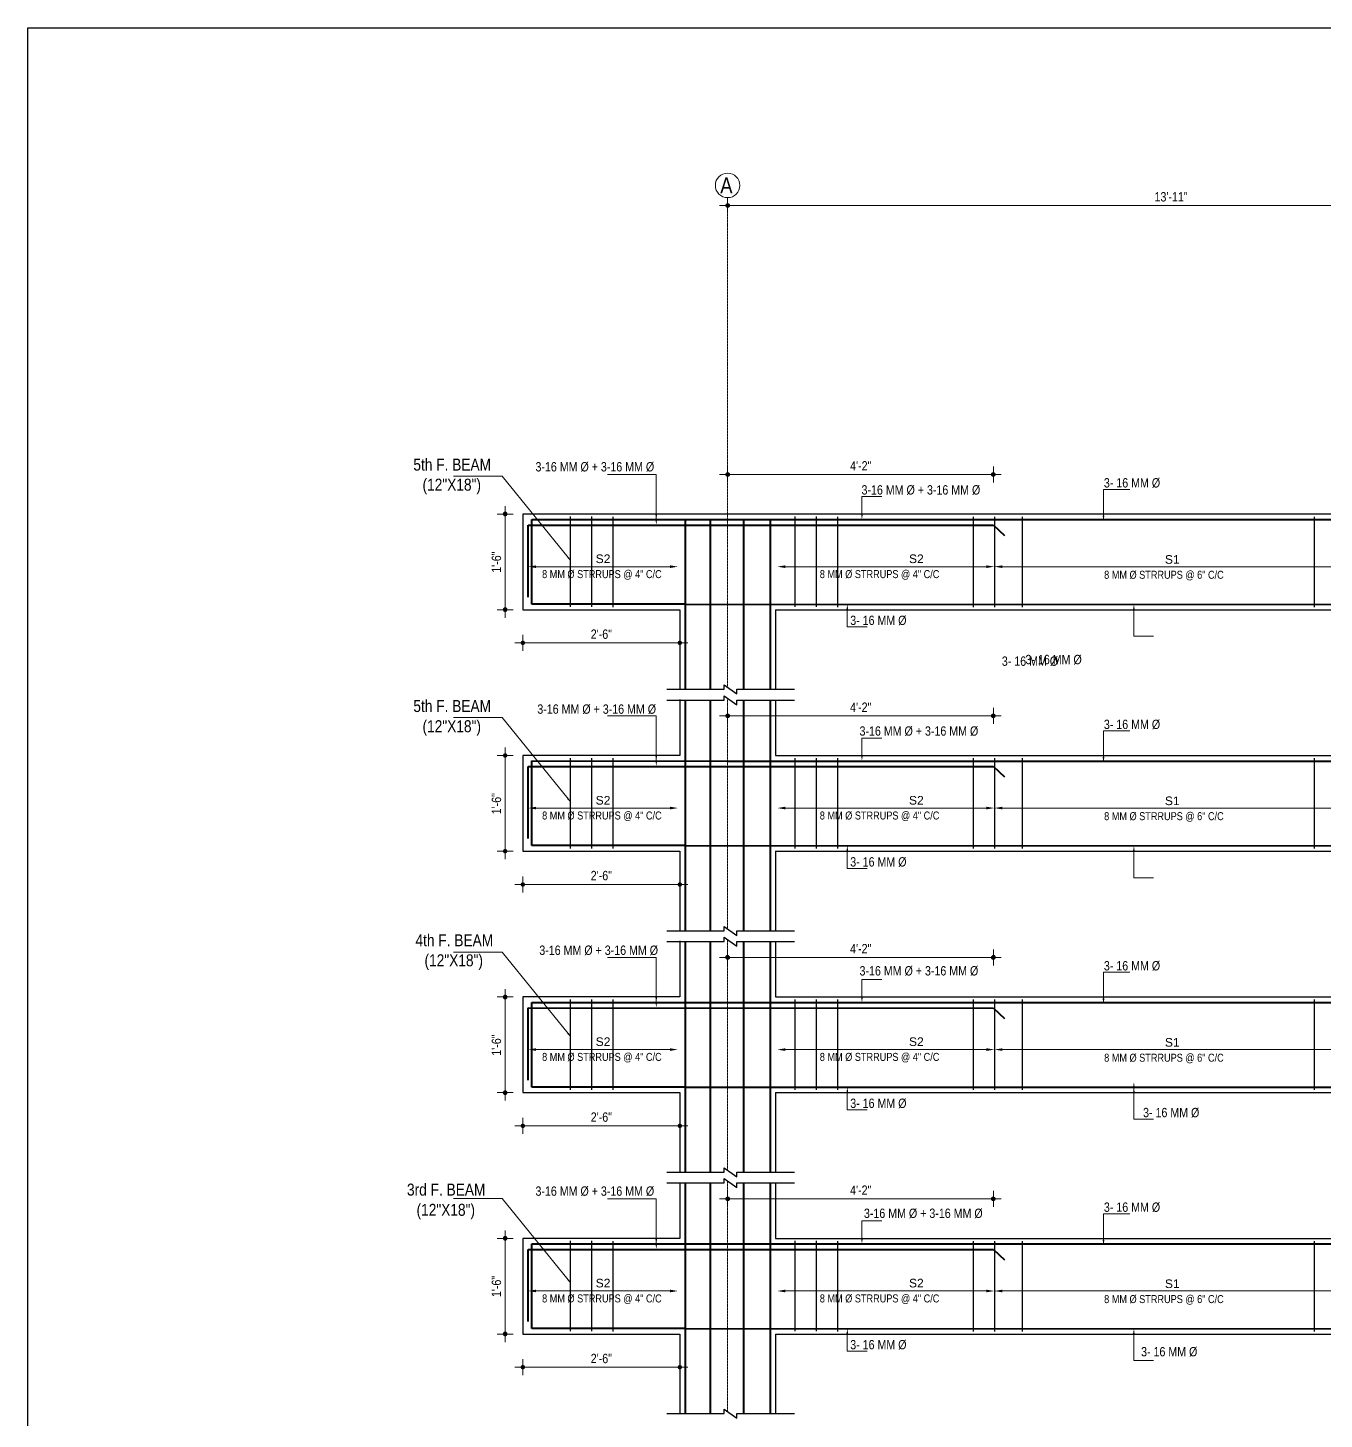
# Model space of a CAD drawing. Header units: inches. Extents: x 57837 to 133168, y 6972 to 27776.
# Drawn here: x 65792 to 66768, y 8916 to 9963 of the extents above; entities that cross this region are included whole.
import ezdxf

# ---------------------------------------------------------------- set-up
doc = ezdxf.new("R2010")
doc.units = ezdxf.units.IN
doc.header["$MEASUREMENT"] = 0
doc.linetypes.add('CENTER', pattern=[2, 1.25, -0.25, 0.25, -0.25])
doc.linetypes.add('CENTER2', pattern=[1.125, 0.75, -0.125, 0.125, -0.125])
for name, color, linetype, lineweight in [('CENTER', 9, 'CENTER', 5), ('DIM', 2, 'Continuous', 13), ('ROD', 1, 'Continuous', 40), ('STIRRUPS', 4, 'Continuous', 30)]:
    doc.layers.add(name, color=color, linetype=linetype, lineweight=lineweight)
for name, color, linetype in [('elevation', 3, 'Continuous'), ('text', 255, 'Continuous'), ('walls', 32, 'Continuous')]:
    doc.layers.add(name, color=color, linetype=linetype)
doc.styles.add('Arial', font='arial.ttf', dxfattribs={"height": 6.5})
doc.styles.get("Standard").update_dxf_attribs({"font": 'ARIALN.TTF', "height": 7})

msp = doc.modelspace()

# ---------------------------------------------------------------- hatches: boundary and pattern name
at = {"lineweight": 13}
h = msp.add_hatch(color=256, dxfattribs=at)
edge = h.paths.add_edge_path()
edge.add_arc((66318.7, 9829.4), 1.42, 0, 360)
h = msp.add_hatch(color=256, dxfattribs=at)
edge = h.paths.add_edge_path()
edge.add_arc((66318.7, 9627), 1.42, 0, 360)
h = msp.add_hatch(color=256, dxfattribs=at)
edge = h.paths.add_edge_path()
edge.add_arc((66518.7, 9627), 1.42, 0, 360)
h = msp.add_hatch(color=256, dxfattribs=at)
edge = h.paths.add_edge_path()
edge.add_arc((66151.3, 9597.2), 1.42, 0, 360)
h = msp.add_hatch(color=256, dxfattribs=at)
edge = h.paths.add_edge_path()
edge.add_arc((66151.3, 9525.2), 1.42, 0, 360)
h = msp.add_hatch(color=256, dxfattribs=at)
edge = h.paths.add_edge_path()
edge.add_arc((66164.6, 9500.2), 1.42, 0, 360)
h = msp.add_hatch(color=256, dxfattribs=at)
edge = h.paths.add_edge_path()
edge.add_arc((66282.7, 9500.2), 1.42, 0, 360)
h = msp.add_hatch(color=256, dxfattribs=at)
edge = h.paths.add_edge_path()
edge.add_arc((66318.7, 9445.3), 1.42, 0, 360)
h = msp.add_hatch(color=256, dxfattribs=at)
edge = h.paths.add_edge_path()
edge.add_arc((66518.7, 9445.3), 1.42, 0, 360)
h = msp.add_hatch(color=256, dxfattribs=at)
edge = h.paths.add_edge_path()
edge.add_arc((66151.3, 9415.5), 1.42, 0, 360)
h = msp.add_hatch(color=256, dxfattribs=at)
edge = h.paths.add_edge_path()
edge.add_arc((66151.3, 9343.5), 1.42, 0, 360)
h = msp.add_hatch(color=256, dxfattribs=at)
edge = h.paths.add_edge_path()
edge.add_arc((66164.6, 9318.4), 1.42, 0, 360)
h = msp.add_hatch(color=256, dxfattribs=at)
edge = h.paths.add_edge_path()
edge.add_arc((66282.7, 9318.4), 1.42, 0, 360)
h = msp.add_hatch(color=256, dxfattribs=at)
edge = h.paths.add_edge_path()
edge.add_arc((66318.7, 9263.5), 1.42, 0, 360)
h = msp.add_hatch(color=256, dxfattribs=at)
edge = h.paths.add_edge_path()
edge.add_arc((66518.7, 9263.5), 1.42, 0, 360)
h = msp.add_hatch(color=256, dxfattribs=at)
edge = h.paths.add_edge_path()
edge.add_arc((66151.3, 9233.7), 1.42, 0, 360)
h = msp.add_hatch(color=256, dxfattribs=at)
edge = h.paths.add_edge_path()
edge.add_arc((66151.3, 9161.7), 1.42, 0, 360)
h = msp.add_hatch(color=256, dxfattribs=at)
edge = h.paths.add_edge_path()
edge.add_arc((66164.6, 9136.7), 1.42, 0, 360)
h = msp.add_hatch(color=256, dxfattribs=at)
edge = h.paths.add_edge_path()
edge.add_arc((66282.7, 9136.7), 1.42, 0, 360)
h = msp.add_hatch(color=256, dxfattribs=at)
edge = h.paths.add_edge_path()
edge.add_arc((66318.7, 9081.8), 1.42, 0, 360)
h = msp.add_hatch(color=256, dxfattribs=at)
edge = h.paths.add_edge_path()
edge.add_arc((66518.7, 9081.8), 1.42, 0, 360)
h = msp.add_hatch(color=256, dxfattribs=at)
edge = h.paths.add_edge_path()
edge.add_arc((66151.3, 9052), 1.42, 0, 360)
h = msp.add_hatch(color=256, dxfattribs=at)
edge = h.paths.add_edge_path()
edge.add_arc((66151.3, 8980), 1.42, 0, 360)
h = msp.add_hatch(color=256, dxfattribs=at)
edge = h.paths.add_edge_path()
edge.add_arc((66164.6, 8955), 1.42, 0, 360)
h = msp.add_hatch(color=256, dxfattribs=at)
edge = h.paths.add_edge_path()
edge.add_arc((66282.7, 8955), 1.42, 0, 360)

# ---------------------------------------------------------------- linework, layer by layer
at = {"color": 1}
for p, q in [((65792, 7848.4), (65792, 9963.2)), ((65792, 9963.2), (68482, 9963.2))]:
    msp.add_line(p, q, dxfattribs=at)
at = {"lineweight": 13}
for p, q in [((66318.7, 9823.4), (66318.7, 9835.4)), ((66324.7, 9829.4), (66312.7, 9829.4)), ((66324.7, 9627), (66312.7, 9627)), ((66318.7, 9621), (66318.7, 9633)), ((66512.7, 9627), (66524.7, 9627)), ((66518.7, 9633), (66518.7, 9621)), ((66145.3, 9597.2), (66157.3, 9597.2)), ((66151.3, 9591.2), (66151.3, 9603.2)), ((66151.3, 9531.2), (66151.3, 9519.2)), ((66157.3, 9525.2), (66145.3, 9525.2)), ((66170.6, 9500.2), (66158.6, 9500.2)), ((66164.6, 9494.2), (66164.6, 9506.2)), ((66276.7, 9500.2), (66288.7, 9500.2)), ((66282.7, 9506.2), (66282.7, 9494.2)), ((66318.7, 9439.3), (66318.7, 9451.3)), ((66518.7, 9451.3), (66518.7, 9439.3)), ((66324.7, 9445.3), (66312.7, 9445.3)), ((66512.7, 9445.3), (66524.7, 9445.3)), ((66145.3, 9415.5), (66157.3, 9415.5)), ((66151.3, 9409.5), (66151.3, 9421.5)), ((66157.3, 9343.5), (66145.3, 9343.5)), ((66151.3, 9349.5), (66151.3, 9337.5)), ((66164.6, 9312.4), (66164.6, 9324.4)), ((66282.7, 9324.4), (66282.7, 9312.4)), ((66170.6, 9318.4), (66158.6, 9318.4)), ((66276.7, 9318.4), (66288.7, 9318.4)), ((66318.7, 9257.5), (66318.7, 9269.5)), ((66518.7, 9269.5), (66518.7, 9257.5)), ((66324.7, 9263.5), (66312.7, 9263.5)), ((66512.7, 9263.5), (66524.7, 9263.5)), ((66151.3, 9227.7), (66151.3, 9239.7)), ((66145.3, 9233.7), (66157.3, 9233.7)), ((66151.3, 9167.7), (66151.3, 9155.7)), ((66157.3, 9161.7), (66145.3, 9161.7)), ((66164.6, 9130.7), (66164.6, 9142.7)), ((66282.7, 9142.7), (66282.7, 9130.7)), ((66170.6, 9136.7), (66158.6, 9136.7)), ((66276.7, 9136.7), (66288.7, 9136.7)), ((66324.7, 9081.8), (66312.7, 9081.8)), ((66318.7, 9075.8), (66318.7, 9087.8)), ((66512.7, 9081.8), (66524.7, 9081.8)), ((66518.7, 9087.8), (66518.7, 9075.8)), ((66145.3, 9052), (66157.3, 9052)), ((66151.3, 9046), (66151.3, 9058)), ((66151.3, 8986), (66151.3, 8974)), ((66157.3, 8980), (66145.3, 8980)), ((66170.6, 8955), (66158.6, 8955)), ((66164.6, 8949), (66164.6, 8961)), ((66276.7, 8955), (66288.7, 8955)), ((66282.7, 8961), (66282.7, 8949))]:
    msp.add_line(p, q, dxfattribs=at)
for p, q in [((66282.7, 9597.2), (66164.6, 9597.2)), ((66164.6, 9597.2), (66164.6, 9525.2)), ((66950.7, 9597.2), (66282.7, 9597.2)), ((66282.7, 9597.2), (66282.7, 9597.2)), ((66164.6, 9525.2), (66282.7, 9525.2)), ((66282.7, 9525.2), (66282.7, 9465.3)), ((66354.7, 9525.2), (66950.7, 9525.2)), ((66354.7, 9525.2), (66354.7, 9465.3)), ((66282.7, 9457.6), (66282.7, 9415.5)), ((66282.7, 9457.6), (66282.7, 9415.5)), ((66282.7, 9457.2), (66282.7, 9415.5)), ((66354.7, 9457.2), (66354.7, 9415.5)), ((66282.7, 9415.5), (66164.6, 9415.5)), ((66164.6, 9415.5), (66164.6, 9343.5)), ((66354.7, 9415.5), (66402.6, 9415.5)), ((66402.6, 9415.5), (66950.7, 9415.5)), ((66164.6, 9343.5), (66282.7, 9343.5)), ((66282.7, 9343.5), (66282.7, 9283.6)), ((66354.7, 9343.5), (66950.7, 9343.5)), ((66354.7, 9343.5), (66354.7, 9283.6)), ((66282.7, 9275.9), (66282.7, 9233.7)), ((66282.7, 9275.9), (66282.7, 9233.7)), ((66282.7, 9275.5), (66282.7, 9233.7)), ((66354.7, 9275.5), (66354.7, 9233.7)), ((66282.7, 9233.7), (66164.6, 9233.7)), ((66164.6, 9233.7), (66164.6, 9161.7)), ((66354.7, 9233.7), (66402.6, 9233.7)), ((66402.6, 9233.7), (66950.7, 9233.7)), ((66164.6, 9161.7), (66282.7, 9161.7)), ((66282.7, 9161.7), (66282.7, 9101.9)), ((66354.7, 9161.7), (66950.7, 9161.7)), ((66354.7, 9161.7), (66354.7, 9101.9)), ((66282.7, 9094.1), (66282.7, 9052)), ((66282.7, 9094.1), (66282.7, 9052)), ((66282.7, 9093.7), (66282.7, 9052)), ((66354.7, 9093.7), (66354.7, 9052)), ((66282.7, 9052), (66164.6, 9052)), ((66164.6, 9052), (66164.6, 8980)), ((66354.7, 9052), (66402.6, 9052)), ((66402.6, 9052), (66950.7, 9052)), ((66164.6, 8980), (66282.7, 8980)), ((66282.7, 8980), (66282.7, 8920.1)), ((66354.7, 8980), (66950.7, 8980)), ((66354.7, 8980), (66354.7, 8920.1))]:
    msp.add_line(p, q)
for centre in [(66318.7, 9829.4), (66318.7, 9627), (66518.7, 9627), (66151.3, 9597.2), (66151.3, 9525.2), (66164.6, 9500.2), (66282.7, 9500.2), (66318.7, 9445.3), (66518.7, 9445.3), (66151.3, 9415.5), (66151.3, 9343.5), (66164.6, 9318.4), (66282.7, 9318.4), (66318.7, 9263.5), (66518.7, 9263.5), (66151.3, 9233.7), (66151.3, 9161.7), (66164.6, 9136.7), (66282.7, 9136.7), (66318.7, 9081.8), (66518.7, 9081.8), (66151.3, 9052), (66151.3, 8980), (66164.6, 8955), (66282.7, 8955)]:
    msp.add_circle(centre, 1.42, dxfattribs=at)
at = {"layer": 'CENTER', "linetype": 'CENTER2', "lineweight": 5}
for p, q in [((66318.7, 9835.4), (66318.7, 9466.7)), ((66318.7, 9458.6), (66318.7, 9285)), ((66318.7, 9276.8), (66318.7, 9103.2)), ((66318.7, 9095.1), (66318.7, 8921.5))]:
    msp.add_line(p, q, dxfattribs=at)
at = {"layer": 'DIM'}
for p, q in [((66322.7, 9829.4), (66982.7, 9829.4)), ((66322.7, 9627), (66514.7, 9627)), ((66151.3, 9593.2), (66151.3, 9529.2)), ((66278.7, 9500.2), (66168.6, 9500.2)), ((66322.7, 9445.3), (66514.7, 9445.3)), ((66151.3, 9411.5), (66151.3, 9347.5)), ((66278.7, 9318.4), (66168.6, 9318.4)), ((66322.7, 9263.5), (66514.7, 9263.5)), ((66151.3, 9229.7), (66151.3, 9165.7)), ((66278.7, 9136.7), (66168.6, 9136.7)), ((66322.7, 9081.8), (66514.7, 9081.8)), ((66151.3, 9048), (66151.3, 8984)), ((66278.7, 8955), (66168.6, 8955))]:
    msp.add_line(p, q, dxfattribs=at)
at = {"layer": 'DIM', "ltscale": 3}
for p, q in [((66149.1, 9625.8), (66112.4, 9625.8)), ((66198.6, 9564.5), (66149.1, 9625.8)), ((66265, 9627), (66228.4, 9627)), ((66265, 9627), (66228.4, 9627)), ((66265, 9593.2), (66265, 9627)), ((66265, 9597), (66265, 9627)), ((66408.8, 9525.2), (66408.8, 9512.2)), ((66408.8, 9512.2), (66423.7, 9512.2)), ((66149.1, 9444), (66112.4, 9444)), ((66198.6, 9382.8), (66149.1, 9444)), ((66265, 9445.3), (66228.4, 9445.3)), ((66265, 9445.3), (66228.4, 9445.3)), ((66265, 9411.5), (66265, 9445.3)), ((66265, 9415.3), (66265, 9445.3)), ((66408.8, 9343.5), (66408.8, 9330.5)), ((66408.8, 9330.5), (66423.7, 9330.5)), ((66149.1, 9267.5), (66112.4, 9267.5)), ((66198.6, 9206.3), (66149.1, 9267.5)), ((66265, 9263.5), (66228.4, 9263.5)), ((66265, 9263.5), (66228.4, 9263.5)), ((66265, 9229.8), (66265, 9263.5)), ((66265, 9233.6), (66265, 9263.5)), ((66408.8, 9161.8), (66408.8, 9148.7)), ((66408.8, 9148.7), (66423.7, 9148.7)), ((66149.1, 9082), (66112.4, 9082)), ((66198.6, 9020.8), (66149.1, 9082)), ((66265, 9081.8), (66228.4, 9081.8)), ((66265, 9081.8), (66228.4, 9081.8)), ((66265, 9048), (66265, 9081.8)), ((66265, 9051.8), (66265, 9081.8)), ((66408.8, 8980), (66408.8, 8967)), ((66408.8, 8967), (66423.7, 8967))]:
    msp.add_line(p, q, dxfattribs=at)
at = {"layer": 'DIM', "lineweight": 13}
for p, q in [((66601.6, 9596.1), (66601.6, 9615.8)), ((66601.6, 9615.8), (66621.5, 9615.8)), ((66601.6, 9414.4), (66601.6, 9434.1)), ((66601.6, 9434.1), (66621.5, 9434.1)), ((66601.6, 9232.6), (66601.6, 9252.3)), ((66601.6, 9252.3), (66621.5, 9252.3)), ((66601.6, 9050.9), (66601.6, 9070.6)), ((66601.6, 9070.6), (66621.5, 9070.6))]:
    msp.add_line(p, q, dxfattribs=at)
at = {"layer": 'DIM', "ltscale": 3, "extrusion": (0, 0, -1)}
for p, q in [((66419.8, 9597.3), (66419.8, 9610.3)), ((66419.8, 9610.3), (66434.7, 9610.3)), ((66624.5, 9525.2), (66624.5, 9505.2)), ((66624.5, 9505.2), (66639.3, 9505.2)), ((66419.8, 9415.6), (66419.8, 9428.6)), ((66419.8, 9428.6), (66434.7, 9428.6)), ((66624.5, 9343.5), (66624.5, 9323.5)), ((66624.5, 9323.5), (66639.3, 9323.5)), ((66419.8, 9233.8), (66419.8, 9246.8)), ((66419.8, 9246.8), (66434.7, 9246.8)), ((66624.5, 9165.7), (66624.5, 9141.7)), ((66624.5, 9161.8), (66624.5, 9141.7)), ((66624.5, 9141.7), (66639.3, 9141.7)), ((66624.5, 9141.7), (66639.3, 9141.7)), ((66419.8, 9052.1), (66419.8, 9065.1)), ((66419.8, 9065.1), (66434.7, 9065.1)), ((66624.5, 8980), (66624.5, 8960)), ((66624.5, 8960), (66639.3, 8960))]:
    msp.add_line(p, q, dxfattribs=at)
at = {"layer": 'DIM', "lineweight": 9}
for p, q in [((66275.3, 9557.6), (66174.6, 9557.6)), ((66362.1, 9557.6), (66513.5, 9557.6)), ((66525.5, 9557.6), (66780, 9557.6)), ((66275.3, 9375.9), (66174.6, 9375.9)), ((66362.1, 9375.9), (66513.5, 9375.9)), ((66525.5, 9375.9), (66780, 9375.9)), ((66275.3, 9194.1), (66174.6, 9194.1)), ((66362.1, 9194.1), (66513.5, 9194.1)), ((66525.5, 9194.1), (66780, 9194.1)), ((66275.3, 9012.4), (66174.6, 9012.4)), ((66362.1, 9012.4), (66513.5, 9012.4)), ((66525.5, 9012.4), (66780, 9012.4))]:
    msp.add_line(p, q, dxfattribs=at)
at = {"layer": 'DIM'}
msp.add_circle((66318.7, 9844.6), 9.23, dxfattribs=at)
at = {"layer": 'DIM', "ltscale": 3}
for points in [[(66265.7, 9597), (66265, 9593), (66264.3, 9597)], [(66265.7, 9593.2), (66265, 9589.2), (66264.4, 9593.2)], [(66199.1, 9564.9), (66201.1, 9561.4), (66198.1, 9564.1)], [(66408.1, 9525.2), (66408.8, 9529.2), (66409.5, 9525.2)], [(66265.7, 9415.3), (66265, 9411.3), (66264.3, 9415.3)], [(66265.7, 9411.5), (66265, 9407.5), (66264.4, 9411.5)], [(66199.1, 9383.2), (66201.1, 9379.7), (66198.1, 9382.4)], [(66408.1, 9343.5), (66408.8, 9347.5), (66409.5, 9343.5)], [(66265.7, 9233.6), (66265, 9229.6), (66264.3, 9233.6)], [(66265.7, 9229.8), (66265, 9225.8), (66264.4, 9229.8)], [(66199.1, 9206.7), (66201.1, 9203.2), (66198.1, 9205.9)], [(66408.1, 9161.8), (66408.8, 9165.8), (66409.5, 9161.8)], [(66265.7, 9051.8), (66265, 9047.8), (66264.3, 9051.8)], [(66265.7, 9048), (66265, 9044), (66264.4, 9048)], [(66199.1, 9021.2), (66201.1, 9017.7), (66198.1, 9020.4)], [(66408.1, 8980), (66408.8, 8984), (66409.5, 8980)]]:
    msp.add_solid(points, dxfattribs=at)
at = {"layer": 'DIM', "ltscale": 3, "extrusion": (0, 0, -1)}
for points in [[(-66419.1, 9597.3), (-66419.8, 9593.3), (-66420.5, 9597.3)], [(-66625.1, 9525.2), (-66624.5, 9529.2), (-66623.8, 9525.2)], [(-66419.1, 9415.6), (-66419.8, 9411.6), (-66420.5, 9415.6)], [(-66625.1, 9343.5), (-66624.5, 9347.5), (-66623.8, 9343.5)], [(-66419.1, 9233.8), (-66419.8, 9229.8), (-66420.5, 9233.8)], [(-66625.1, 9165.7), (-66624.5, 9169.7), (-66623.8, 9165.7)], [(-66625.1, 9161.8), (-66624.5, 9165.8), (-66623.8, 9161.8)], [(-66419.1, 9052.1), (-66419.8, 9048.1), (-66420.5, 9052.1)], [(-66625.1, 8980), (-66624.5, 8984), (-66623.8, 8980)]]:
    msp.add_solid(points, dxfattribs=at)
at = {"layer": 'DIM', "lineweight": 13}
for points in [[(66602.3, 9596.1), (66601.6, 9592.1), (66600.9, 9596.1)], [(66602.3, 9414.4), (66601.6, 9410.4), (66600.9, 9414.4)], [(66602.3, 9232.6), (66601.6, 9228.6), (66600.9, 9232.6)], [(66602.3, 9050.9), (66601.6, 9046.9), (66600.9, 9050.9)]]:
    msp.add_solid(points, dxfattribs=at)
at = {"layer": 'DIM'}
for points in [[(66174.6, 9558.6), (66174.6, 9556.6), (66168.6, 9557.6)], [(66275.3, 9558.6), (66275.3, 9556.6), (66281.3, 9557.6)], [(66362.1, 9558.6), (66362.1, 9556.6), (66356.1, 9557.6)], [(66513.5, 9558.6), (66513.5, 9556.6), (66519.5, 9557.6)], [(66525.5, 9558.6), (66525.5, 9556.6), (66519.5, 9557.6)], [(66174.6, 9376.9), (66174.6, 9374.9), (66168.6, 9375.9)], [(66275.3, 9376.9), (66275.3, 9374.9), (66281.3, 9375.9)], [(66362.1, 9376.9), (66362.1, 9374.9), (66356.1, 9375.9)], [(66513.5, 9376.9), (66513.5, 9374.9), (66519.5, 9375.9)], [(66525.5, 9376.9), (66525.5, 9374.9), (66519.5, 9375.9)], [(66174.6, 9195.1), (66174.6, 9193.1), (66168.6, 9194.1)], [(66275.3, 9195.1), (66275.3, 9193.1), (66281.3, 9194.1)], [(66362.1, 9195.1), (66362.1, 9193.1), (66356.1, 9194.1)], [(66513.5, 9195.1), (66513.5, 9193.1), (66519.5, 9194.1)], [(66525.5, 9195.1), (66525.5, 9193.1), (66519.5, 9194.1)], [(66174.6, 9013.4), (66174.6, 9011.4), (66168.6, 9012.4)], [(66275.3, 9013.4), (66275.3, 9011.4), (66281.3, 9012.4)], [(66362.1, 9013.4), (66362.1, 9011.4), (66356.1, 9012.4)], [(66513.5, 9013.4), (66513.5, 9011.4), (66519.5, 9012.4)], [(66525.5, 9013.4), (66525.5, 9011.4), (66519.5, 9012.4)]]:
    msp.add_solid(points, dxfattribs=at)
at = {"layer": 'elevation'}
for p, q in [((66282.7, 9457.2), (66282.7, 9415.5)), ((66282.7, 9275.5), (66282.7, 9233.7)), ((66282.7, 9093.7), (66282.7, 9052))]:
    msp.add_line(p, q, dxfattribs=at)
at = {"layer": 'ROD'}
for p, q in [((66171.3, 9529.3), (66171.3, 9593.1)), ((66171.3, 9593.1), (66518.7, 9593.1)), ((66286.7, 9593.1), (66286.7, 9465.3)), ((66305.6, 9593.1), (66305.6, 9465.4)), ((66318.7, 9593.1), (66986.7, 9593)), ((66330.6, 9593.1), (66330.6, 9465.4)), ((66350.7, 9593.1), (66350.7, 9465.3)), ((66518.7, 9593.1), (66518.7, 9593.1)), ((66168.6, 9534.7), (66168.6, 9588.9)), ((66168.6, 9588.9), (66518.8, 9588.9)), ((66518.8, 9588.9), (66527.1, 9581)), ((66286.7, 9529.3), (66171.3, 9529.3)), ((66286.7, 9529.3), (66986.7, 9529.2)), ((66286.7, 9457.2), (66286.7, 9283.6)), ((66305.6, 9457.3), (66305.6, 9283.7)), ((66330.6, 9457.3), (66330.6, 9283.7)), ((66350.7, 9457.2), (66350.7, 9283.6)), ((66168.6, 9352.9), (66168.6, 9407.2)), ((66168.6, 9407.2), (66518.8, 9407.2)), ((66171.3, 9347.6), (66171.3, 9411.4)), ((66171.3, 9411.4), (66518.7, 9411.3)), ((66292.4, 9411.3), (66292.4, 9411.3)), ((66318.7, 9411.3), (66986.7, 9411.3)), ((66518.7, 9411.3), (66518.7, 9411.3)), ((66518.8, 9407.2), (66527.1, 9399.3)), ((66286.7, 9347.6), (66171.3, 9347.6)), ((66286.7, 9347.6), (66986.7, 9347.4)), ((66286.7, 9275.5), (66286.7, 9101.9)), ((66305.6, 9275.6), (66305.6, 9102)), ((66330.6, 9275.6), (66330.6, 9102)), ((66350.7, 9275.5), (66350.7, 9101.9)), ((66171.3, 9165.9), (66171.3, 9229.6)), ((66171.3, 9229.6), (66518.7, 9229.6)), ((66292.4, 9229.6), (66292.4, 9229.6)), ((66318.7, 9229.6), (66986.7, 9229.5)), ((66518.7, 9229.6), (66518.7, 9229.6)), ((66168.6, 9171.2), (66168.6, 9225.5)), ((66168.6, 9225.5), (66518.8, 9225.4)), ((66518.8, 9225.4), (66527.1, 9217.5)), ((66286.7, 9165.9), (66171.3, 9165.9)), ((66286.7, 9165.9), (66986.7, 9165.7)), ((66286.7, 9093.7), (66286.7, 8920.1)), ((66305.6, 9093.8), (66305.6, 8920.2)), ((66330.6, 9093.8), (66330.6, 8920.2)), ((66350.7, 9093.7), (66350.7, 8920.1)), ((66168.6, 8989.5), (66168.6, 9043.7)), ((66168.6, 9043.7), (66518.8, 9043.7)), ((66171.3, 8984.1), (66171.3, 9047.9)), ((66171.3, 9047.9), (66518.7, 9047.8)), ((66292.4, 9047.9), (66292.4, 9047.9)), ((66318.7, 9047.9), (66986.7, 9047.8)), ((66518.7, 9047.8), (66518.7, 9047.8)), ((66518.8, 9043.7), (66527.1, 9035.8)), ((66286.7, 8984.1), (66171.3, 8984.1)), ((66286.7, 8984.1), (66986.7, 8984))]:
    msp.add_line(p, q, dxfattribs=at)
at = {"layer": 'STIRRUPS'}
for p, q in [((66200.3, 9595.3), (66200.3, 9527.3)), ((66216.3, 9595.3), (66216.3, 9527.3)), ((66232.3, 9595.2), (66232.3, 9527.2)), ((66369.3, 9595.3), (66369.3, 9527.3)), ((66385.3, 9595.3), (66385.3, 9527.3)), ((66401.3, 9595.2), (66401.3, 9527.2)), ((66503.5, 9595.2), (66503.5, 9527.2)), ((66503.5, 9595.2), (66503.5, 9527.2)), ((66503.5, 9595.2), (66503.5, 9527.2)), ((66519.5, 9595.2), (66519.5, 9527.2)), ((66519.5, 9595.2), (66519.5, 9527.2)), ((66540.5, 9595.2), (66540.5, 9527.2)), ((66760.1, 9595.2), (66760.1, 9527.2)), ((66200.3, 9413.5), (66200.3, 9345.5)), ((66216.3, 9413.5), (66216.3, 9345.5)), ((66232.3, 9413.5), (66232.3, 9345.5)), ((66369.3, 9413.5), (66369.3, 9345.5)), ((66385.3, 9413.5), (66385.3, 9345.5)), ((66401.3, 9413.5), (66401.3, 9345.5)), ((66503.5, 9413.5), (66503.5, 9345.5)), ((66503.5, 9413.5), (66503.5, 9345.5)), ((66503.5, 9413.5), (66503.5, 9345.5)), ((66519.5, 9413.5), (66519.5, 9345.5)), ((66519.5, 9413.5), (66519.5, 9345.5)), ((66540.5, 9413.5), (66540.5, 9345.5)), ((66760.1, 9413.5), (66760.1, 9345.5)), ((66200.3, 9231.8), (66200.3, 9163.8)), ((66216.3, 9231.8), (66216.3, 9163.8)), ((66232.3, 9231.8), (66232.3, 9163.8)), ((66369.3, 9231.8), (66369.3, 9163.8)), ((66385.3, 9231.8), (66385.3, 9163.8)), ((66401.3, 9231.8), (66401.3, 9163.8)), ((66503.5, 9231.8), (66503.5, 9163.8)), ((66503.5, 9231.8), (66503.5, 9163.8)), ((66503.5, 9231.8), (66503.5, 9163.8)), ((66519.5, 9231.8), (66519.5, 9163.8)), ((66519.5, 9231.8), (66519.5, 9163.8)), ((66540.5, 9231.8), (66540.5, 9163.8)), ((66760.1, 9231.8), (66760.1, 9163.8)), ((66200.3, 9050.1), (66200.3, 8982.1)), ((66216.3, 9050.1), (66216.3, 8982.1)), ((66232.3, 9050), (66232.3, 8982)), ((66369.3, 9050.1), (66369.3, 8982.1)), ((66385.3, 9050.1), (66385.3, 8982.1)), ((66401.3, 9050), (66401.3, 8982)), ((66503.5, 9050), (66503.5, 8982)), ((66503.5, 9050), (66503.5, 8982)), ((66503.5, 9050), (66503.5, 8982)), ((66519.5, 9050), (66519.5, 8982)), ((66519.5, 9050), (66519.5, 8982)), ((66540.5, 9050), (66540.5, 8982)), ((66760.1, 9050), (66760.1, 8982))]:
    msp.add_line(p, q, dxfattribs=at)
at = {"layer": 'walls', "color": 6}
for p, q in [((66316.1, 9465.3), (66316.1, 9468.6)), ((66316.1, 9468.6), (66325.6, 9461.8)), ((66273, 9465.3), (66316.1, 9465.3)), ((66273, 9457.2), (66316.1, 9457.2)), ((66316.1, 9457.2), (66316.1, 9460.5)), ((66316.1, 9460.5), (66325.6, 9453.7)), ((66325.6, 9461.8), (66325.6, 9465.3)), ((66325.6, 9465.3), (66369.1, 9465.3)), ((66325.6, 9453.7), (66325.6, 9457.2)), ((66325.6, 9457.2), (66369.1, 9457.2)), ((66273, 9283.6), (66316.1, 9283.6)), ((66316.1, 9283.6), (66316.1, 9286.8)), ((66316.1, 9286.8), (66325.6, 9280)), ((66325.6, 9280), (66325.6, 9283.6)), ((66325.6, 9283.6), (66369.1, 9283.6)), ((66273, 9275.5), (66316.1, 9275.5)), ((66316.1, 9275.5), (66316.1, 9278.7)), ((66316.1, 9278.7), (66325.6, 9271.9)), ((66325.6, 9271.9), (66325.6, 9275.5)), ((66325.6, 9275.5), (66369.1, 9275.5)), ((66273, 9101.9), (66316.1, 9101.9)), ((66316.1, 9101.9), (66316.1, 9105.1)), ((66316.1, 9105.1), (66325.6, 9098.3)), ((66325.6, 9098.3), (66325.6, 9101.9)), ((66325.6, 9101.9), (66369.1, 9101.9)), ((66273, 9093.7), (66316.1, 9093.7)), ((66316.1, 9093.7), (66316.1, 9097)), ((66316.1, 9097), (66325.6, 9090.2)), ((66325.6, 9090.2), (66325.6, 9093.7)), ((66325.6, 9093.7), (66369.1, 9093.7)), ((66316.1, 8920.1), (66316.1, 8923.4)), ((66316.1, 8923.4), (66325.6, 8916.6)), ((66273, 8920.1), (66316.1, 8920.1)), ((66325.6, 8916.6), (66325.6, 8920.1)), ((66325.6, 8920.1), (66369.1, 8920.1))]:
    msp.add_line(p, q, dxfattribs=at)

# ---------------------------------------------------------------- texts
at = {"layer": 'DIM'}
for s, p in [('13\'-11"', (66640, 9832.5)), ('4\'-2"', (66410.9, 9630)), ('2\'-6"', (66215.7, 9503.3)), ('4\'-2"', (66410.9, 9448.3)), ('2\'-6"', (66215.7, 9321.6)), ('4\'-2"', (66410.9, 9266.6)), ('2\'-6"', (66215.7, 9139.8)), ('4\'-2"', (66410.9, 9084.8)), ('2\'-6"', (66215.7, 8958.1))]:
    msp.add_text(s, height=7, dxfattribs=at).set_placement(p)
for p in [(66148.2, 9553), (66148.2, 9371.2), (66148.2, 9189.5), (66148.2, 9007.8)]:
    msp.add_text('1\'-6"', height=7, rotation=90, dxfattribs=at).set_placement(p)
at = {"layer": 'DIM', "style": 'Arial'}
for s, p in [('S2', (66219.4, 9560.3)), ('S2', (66455.2, 9560.3)), ('S1', (66647.8, 9559.8)), ('S2', (66219.4, 9378.5)), ('S2', (66455.2, 9378.5)), ('S1', (66647.8, 9378.1)), ('S2', (66219.4, 9196.8)), ('S2', (66455.2, 9196.8)), ('S1', (66647.8, 9196.3)), ('S2', (66219.4, 9015.1)), ('S2', (66455.2, 9015.1)), ('S1', (66647.8, 9014.6))]:
    msp.add_text(s, height=6.5, dxfattribs=at).set_placement(p)
at = {"layer": 'text'}
for s, height, p in [('A', 12, (66313.2, 9838.6)), ('5th F. BEAM', 9, (66082.2, 9629.9)), ('3-16 MM Ø + 3-16 MM Ø', 7, (66174.1, 9629.3)), ('3- 16 MM Ø', 7, (66601.9, 9617.2)), ('(12"X18")', 9, (66089.1, 9614.8)), ('3-16 MM Ø + 3-16 MM Ø', 7, (66419.5, 9611.9)), ('8 MM Ø STRRUPS @ 4" C/C', 6, (66179.1, 9549)), ('8 MM Ø STRRUPS @ 4" C/C', 6, (66388.1, 9549)), ('8 MM Ø STRRUPS @ 6" C/C', 6, (66602.1, 9548.5)), ('3- 16 MM Ø', 7, (66411, 9513.7)), ('3- 16 MM Ø', 7, (66525.1, 9483)), ('3- 16 MM Ø', 7, (66542.9, 9484.2)), ('5th F. BEAM', 9, (66082.2, 9448.2)), ('3-16 MM Ø + 3-16 MM Ø', 7, (66175.5, 9446.9)), ('(12"X18")', 9, (66089.1, 9433)), ('3-16 MM Ø + 3-16 MM Ø', 7, (66418, 9430.4)), ('3- 16 MM Ø', 7, (66601.9, 9435.4)), ('8 MM Ø STRRUPS @ 4" C/C', 6, (66179.1, 9367.3)), ('8 MM Ø STRRUPS @ 4" C/C', 6, (66388.1, 9367.3)), ('8 MM Ø STRRUPS @ 6" C/C', 6, (66602.1, 9366.8)), ('3- 16 MM Ø', 7, (66411, 9331.9)), ('4th F. BEAM', 9, (66083.8, 9271.9)), ('3-16 MM Ø + 3-16 MM Ø', 7, (66177, 9265.4)), ('(12"X18")', 9, (66090.6, 9256.8)), ('3- 16 MM Ø', 7, (66601.9, 9253.7)), ('3-16 MM Ø + 3-16 MM Ø', 7, (66418, 9249.9)), ('8 MM Ø STRRUPS @ 4" C/C', 6, (66179.1, 9185.6)), ('8 MM Ø STRRUPS @ 4" C/C', 6, (66388.1, 9185.6)), ('8 MM Ø STRRUPS @ 6" C/C', 6, (66602.1, 9185)), ('3- 16 MM Ø', 7, (66411, 9150.2)), ('3- 16 MM Ø', 7, (66631.4, 9143.2)), ('3rd F. BEAM', 9, (66077.4, 9084.2)), ('3-16 MM Ø + 3-16 MM Ø', 7, (66174.1, 9084.1)), ('(12"X18")', 9, (66084.6, 9069)), ('3-16 MM Ø + 3-16 MM Ø', 7, (66421.3, 9067.4)), ('3- 16 MM Ø', 7, (66601.9, 9072)), ('8 MM Ø STRRUPS @ 4" C/C', 6, (66179.1, 9003.8)), ('8 MM Ø STRRUPS @ 4" C/C', 6, (66388.1, 9003.8)), ('8 MM Ø STRRUPS @ 6" C/C', 6, (66602.1, 9003.3)), ('3- 16 MM Ø', 7, (66411, 8968.5)), ('3- 16 MM Ø', 7, (66629.9, 8963.2))]:
    msp.add_text(s, height=height, dxfattribs=at).set_placement(p)

doc.saveas('drawing.dxf')
